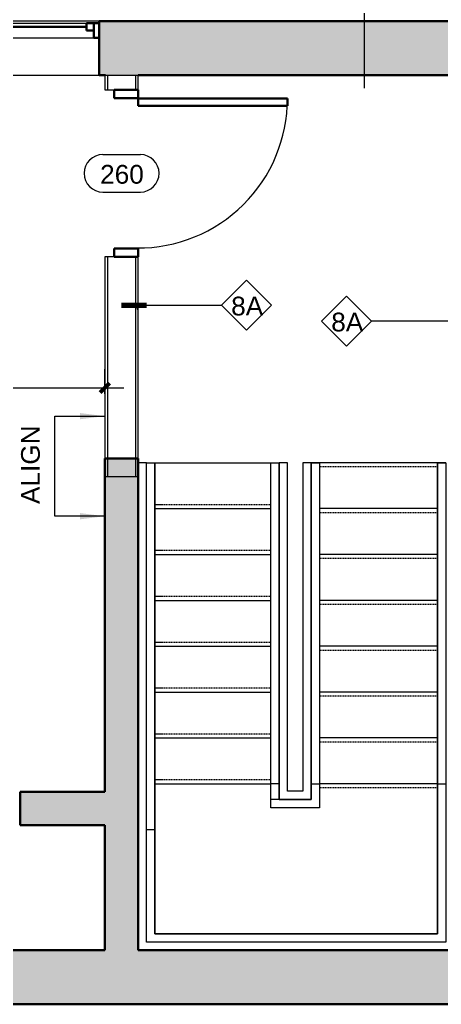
# Model space of a CAD drawing. Header units: inches. Extents: x -545 to 1083, y -2066 to -1239.
# Drawn here: x -215 to -113.8, y -1920.5 to -1684.4 of the extents above; entities that cross this region are included whole.
import ezdxf

# ---------------------------------------------------------------- set-up
doc = ezdxf.new("R2010")
doc.units = ezdxf.units.IN
doc.header["$MEASUREMENT"] = 0
doc.linetypes.add('Overhead 1_16_', pattern=[0.101562, 0.0625, -0.039062])
for name, color, linetype, lineweight in [('A-ANNO-DIMS', 211, 'Continuous', 9), ('A-ANNO-DIMS-48', 211, 'Continuous', 9), ('A-ANNO-NOTE', 131, 'Continuous', 9), ('A-AREA-IDEN', 2, 'Continuous', 9), ('A-DOOR', 31, 'Continuous', 18), ('A-DOOR-FRAM', 31, 'Continuous', 30), ('A-DOOR-IDEN', 31, 'Continuous', 9), ('A-FLOR-HRAL', 11, 'Continuous', 9), ('A-GLAZ', 151, 'Continuous', 18), ('A-WALL', 113, 'Continuous', 18), ('A-WALL-IDEN', 211, 'Continuous', 9), ('A-WALL-PATT', 111, 'Continuous', 18), ('I-WALL', 2, 'Continuous', 18), ('S-STRS', 31, 'Continuous', 18)]:
    doc.layers.add(name, color=color, linetype=linetype, lineweight=lineweight)
doc.styles.add('Swis721 Lt BT', font='swissl.ttf', dxfattribs={"height": 4.5})
doc.styles.add('Swis721 Lt BT_2', font='swissl.ttf', dxfattribs={"height": 0.09375})
doc.dimstyles.new('OTJ_-_3_32__Linear__1_2__Tolerance', dxfattribs={"dimscale": 12, "dimtxt": 4.748918, "dimasz": 0.1875, "dimexe": 0.375, "dimexo": 0.25, "dimgap": 0.25, "dimtad": 1, "dimdec": 1, "dimrnd": 0.5, "dimzin": 3, "dimdsep": 46, "dimlunit": 4, "dimtxsty": 'Swis721 Lt BT', "dimblk1": 'OBLIQUE', "dimblk2": 'OBLIQUE', "dimsah": 1, "dimcen": 0.09, "dimdle": 0.375, "dimazin": 0, "dimtfac": 1, "dimtdec": 4, "dimtix": 1, "dimtmove": 0, "dimatfit": 3, "dimfxl": 1, "dimtvp": 1, "dimfrac": 2, "dimtolj": 1, "dimtzin": 0, "dimarcsym": 2})

# ---------------------------------------------------------------- blocks, each defined once
blk = doc.blocks.new('Top Rail Type - Top Rail_Internal_-5057285-2ND FLOOR - CONSTRUCTION')
at = {"layer": 'A-FLOR-HRAL'}
for p, q in [((-154.74, -1790.64), (-152.74, -1790.64)), ((-154.74, -1867.64), (-154.74, -1790.64)), ((-152.74, -1790.64), (-152.74, -1867.64)), ((-145, -1790.64), (-143, -1790.64)), ((-145, -1867.64), (-145, -1790.64)), ((-143, -1790.64), (-143, -1867.64)), ((-154.74, -1871.4), (-154.74, -1867.64)), ((-152.74, -1867.64), (-154.74, -1867.64)), ((-152.74, -1867.64), (-152.74, -1871.4)), ((-145, -1867.64), (-143, -1867.64)), ((-145, -1871.4), (-145, -1867.64)), ((-143, -1867.64), (-143, -1873.4)), ((-152.74, -1871.4), (-154.74, -1871.4)), ((-154.74, -1873.4), (-154.74, -1872.39)), ((-152.74, -1871.4), (-145, -1871.4)), ((-143, -1873.4), (-154.74, -1873.4))]:
    blk.add_line(p, q, dxfattribs=at)
blk = doc.blocks.new('Top Rail Type - Top Rail_Internal_-V1-2ND FLOOR - CONSTRUCTION')
at = {"layer": 'A-FLOR-HRAL'}
for p, q in [((-154.74, -1790.64), (-152.74, -1790.64)), ((-154.74, -1867.64), (-154.74, -1790.64)), ((-152.74, -1867.64), (-152.74, -1790.64)), ((-143, -1790.64), (-145, -1790.64)), ((-145, -1790.64), (-145, -1867.64)), ((-143, -1790.64), (-143, -1867.64)), ((-154.74, -1872.4), (-154.74, -1867.64)), ((-152.74, -1871.4), (-152.74, -1867.64)), ((-145, -1867.64), (-145, -1871.4)), ((-143, -1867.64), (-143, -1873.4)), ((-145, -1871.4), (-152.74, -1871.4)), ((-143, -1873.4), (-154.74, -1873.4))]:
    blk.add_line(p, q, dxfattribs=at)
blk = doc.blocks.new('Top Rail Type - Top Rail_Internal_-5057302-2ND FLOOR - CONSTRUCTION')
at = {"layer": 'A-FLOR-HRAL'}
for p, q in [((-184.53, -1790.64), (-182.53, -1790.64)), ((-184.53, -1867.64), (-184.53, -1790.64)), ((-182.53, -1790.64), (-182.53, -1867.64)), ((-114.68, -1790.64), (-112.68, -1790.64)), ((-114.68, -1867.64), (-114.68, -1790.64)), ((-112.68, -1790.64), (-112.68, -1867.64)), ((-184.53, -1878.64), (-184.53, -1867.64)), ((-182.53, -1867.64), (-182.53, -1878.64)), ((-114.68, -1867.64), (-112.68, -1867.64)), ((-114.68, -1903.64), (-114.68, -1867.64)), ((-112.68, -1867.64), (-112.68, -1905.64)), ((-184.53, -1905.64), (-184.53, -1878.64)), ((-182.53, -1878.64), (-184.53, -1878.64)), ((-182.53, -1878.64), (-182.53, -1903.64)), ((-112.68, -1905.64), (-184.53, -1905.64)), ((-182.53, -1903.64), (-114.68, -1903.64))]:
    blk.add_line(p, q, dxfattribs=at)
blk = doc.blocks.new('Top Rail Type - Top Rail_Internal_-V2-2ND FLOOR - CONSTRUCTION')
at = {"layer": 'A-FLOR-HRAL'}
for p, q in [((-184.53, -1790.64), (-182.53, -1790.64)), ((-184.53, -1878.64), (-184.53, -1790.64)), ((-182.53, -1878.64), (-182.53, -1790.64)), ((-112.68, -1790.64), (-114.68, -1790.64)), ((-114.68, -1790.64), (-114.68, -1867.64)), ((-112.68, -1790.64), (-112.68, -1867.64)), ((-114.68, -1867.64), (-114.68, -1903.64)), ((-112.68, -1867.64), (-112.68, -1905.64)), ((-184.53, -1905.64), (-184.53, -1878.64)), ((-182.53, -1903.64), (-182.53, -1878.64)), ((-112.68, -1905.64), (-184.53, -1905.64)), ((-114.68, -1903.64), (-182.53, -1903.64))]:
    blk.add_line(p, q, dxfattribs=at)
blk = doc.blocks.new('Single Flush - D1 3_ X 8_ - FR-6103358-2ND FLOOR - CONSTRUCTION')
at = {"layer": 'A-DOOR', "lineweight": 30}
for p, q in [((16.15625, -4), (17.90625, -4)), ((16.15625, -39.8125), (16.15625, -4)), ((17.90625, -4), (17.90625, -39.8125)), ((17.90625, -39.8125), (16.15625, -39.8125))]:
    blk.add_line(p, q, dxfattribs=at)
at = {"layer": 'A-DOOR', "lineweight": 9}
blk.add_arc((17.90625, -4), 35.8125, 179.5, 270, dxfattribs=at)
at = {"layer": 'A-DOOR-FRAM'}
for p, q in [((-20, 1.75), (-20, -4)), ((-20, 1.75), (-18, 1.75)), ((-18, 1.75), (-18, -4)), ((18.000004, 1.75), (18.000004, -4)), ((18.000004, 1.75), (20.000004, 1.75)), ((20.000004, 1.75), (20.000004, -4)), ((-20, -4), (-18, -4)), ((18.000004, -4), (20.000004, -4))]:
    blk.add_line(p, q, dxfattribs=at)
blk = doc.blocks.new('Window-Double-Hung - 24_ x 36_-5514896-2ND FLOOR - CONSTRUCTION')
at = {"layer": 'A-GLAZ', "color": 8, "lineweight": 30}
for p, q in [((-12, 6.5), (-12, -6.5)), ((-12, 6), (-9, 6)), ((-10.75, 6), (-10.75, 2.5)), ((-9, 6), (-9, 4.25)), ((-9, 5.125), (9, 5.125)), ((9, 6), (12, 6)), ((9, 6), (9, 4.25)), ((10.75, 6), (10.75, 2.5)), ((12, -6.5), (12, 6.5)), ((-12, 2.5), (-10.75, 2.5)), ((-10.75, 4.25), (-9, 4.25)), ((10.75, 4.25), (9, 4.25)), ((10.75, 2.5), (12, 2.5))]:
    blk.add_line(p, q, dxfattribs=at)
at = {"layer": 'A-GLAZ'}
for p, q in [((12, 6.5), (-12, 6.5)), ((-12, -6.5), (12, -6.5))]:
    blk.add_line(p, q, dxfattribs=at)
at = {"layer": 'A-GLAZ', "lineweight": 9}
for p, q in [((-9, 6), (9, 6)), ((-10.75, 2.5), (10.75, 2.5))]:
    blk.add_line(p, q, dxfattribs=at)
blk = doc.blocks.new('DIMBLOCK10-2ND FLOOR - CONSTRUCTION')
at = {"layer": 'A-ANNO-DIMS-48'}
for p, q in [((-255.77, -1760.59), (-255.77, -1777.2)), ((-255.77, -1772.7), (-255.77, -1760.59)), ((-194.53, -1774.11), (-194.53, -1768.2)), ((-260.27, -1772.7), (-190.03, -1772.7)), ((-194.53, -1772.7), (-194.53, -1774.11))]:
    blk.add_line(p, q, dxfattribs=at)
at = {"layer": 'A-ANNO-DIMS-48', "lineweight": 50}
for p, q in [((-255.77, -1772.7), (-256.9, -1773.82)), ((-255.77, -1772.7), (-254.65, -1771.57)), ((-194.53, -1772.7), (-195.66, -1773.82)), ((-194.53, -1772.7), (-193.41, -1771.57))]:
    blk.add_line(p, q, dxfattribs=at)
at = {"layer": 'A-ANNO-DIMS-48', "color": 0, "insert": (-232.43, -1763.69), "char_height": 4.5, "width": 17.4579, "attachment_point": 1, "line_spacing_factor": 1.005062, "style": 'Swis721 Lt BT'}
blk.add_mtext('5\' - 1"', dxfattribs=at)
blk = doc.blocks.new('_Oblique')
at = {"color": 0, "linetype": 'ByBlock', "lineweight": -2}
blk.add_line((-0.5, -0.5), (0.5, 0.5), dxfattribs=at)
blk = doc.blocks.new('Door Tag - Door Tag-41184-2ND FLOOR - CONSTRUCTION')
at = {"layer": 'A-DOOR-IDEN'}
for p, q in [((-0.09375, 0.09375), (0.09375, 0.09375)), ((-0.09375, -0.09375), (0.09375, -0.09375))]:
    blk.add_line(p, q, dxfattribs=at)
for centre, start, end in [((-0.09375, 0), 90, 270), ((0.09375, 0), 270, 90)]:
    blk.add_arc(centre, 0.09375, start, end, dxfattribs=at)
blk = doc.blocks.new('Align symbol - U shaped 2016 - symbol_align 01-5850821-2ND FLOOR - CONSTRUCTION')
at = {"layer": 'A-ANNO-NOTE'}
for points in [[(-0.0156, 0.125), (0.0156, 0.125), (0, 0)], [(0.4844, 0.125), (0.5156, 0.125), (0.5, 0)]]:
    blk.add_hatch(color=256, dxfattribs=at).paths.add_polyline_path(points, flags=0)
for p, q in [((0, 0.25), (0.5, 0.25)), ((0, 0), (0, 0.25)), ((0.5, 0.25), (0.5, 0))]:
    blk.add_line(p, q, dxfattribs=at)
at = {"layer": 'A-ANNO-NOTE', "insert": (0.0609, 0.4192), "char_height": 0.09375, "width": 0.4545, "attachment_point": 1, "style": 'Swis721 Lt BT_2'}
blk.add_mtext('ALIGN', dxfattribs=at)
blk = doc.blocks.new('Wall Tag - 1_4_-62626-2ND FLOOR - CONSTRUCTION')
at = {"layer": 'A-WALL-IDEN'}
for p, q in [((-0.125, 0), (0, 0.125)), ((0, 0.125), (0.125, 0)), ((-0.125, 0), (0, -0.125)), ((0, -0.125), (0.125, 0))]:
    blk.add_line(p, q, dxfattribs=at)

msp = doc.modelspace()

# ---------------------------------------------------------------- hatches: boundary and pattern name
at = {"layer": 'A-WALL-PATT', "lineweight": 9}
h = msp.add_hatch(color=7, dxfattribs=at)
h.paths.add_polyline_path([(-194.53, -1697.72), (-194.36, -1697.72), (-194.36, -1684.72), (-195.95, -1684.72), (-195.95, -1697.72)], flags=0)
h.paths.add_polyline_path([(-219.95, -1697.72), (-219.95, -1684.72), (-295.32, -1684.72), (-295.32, -1697.72), (-236.79, -1697.72)], flags=0)
for points in [[(-186.53, -1697.72), (-186.36, -1697.72), (-186.36, -1684.72), (-194.36, -1684.72), (-194.36, -1697.72), (-187.16, -1697.72)], [(-186.53, -1907.52), (-186.53, -1789.65), (-194.53, -1789.65), (-194.53, -1907.52)], [(-194.53, -1877.53), (-194.53, -1869.53), (-214.9, -1869.53), (-214.9, -1877.53)]]:
    msp.add_hatch(color=7, dxfattribs=at).paths.add_polyline_path(points, flags=0)
h = msp.add_hatch(color=7, dxfattribs=at)
h.paths.add_polyline_path([(357.94, -1697.72), (357.94, -1684.72), (202.95, -1684.72), (202.95, -1697.72), (269.25, -1697.72)], flags=0)
h.paths.add_polyline_path([(126.01, -1697.72), (178.95, -1697.72), (178.95, -1684.72), (126.01, -1684.72), (126.01, -1696.25)], flags=0)
h.paths.add_polyline_path([(102.01, -1697.72), (102.01, -1684.72), (52.01, -1684.72), (52.01, -1697.72), (94.02, -1697.72)], flags=0)
h.paths.add_polyline_path([(15.2, -1697.72), (28.01, -1697.72), (28.01, -1684.72), (-21.36, -1684.72), (-21.36, -1697.72), (11.31, -1697.72)], flags=0)
h.paths.add_polyline_path([(-45.36, -1697.72), (-45.36, -1684.72), (-186.36, -1684.72), (-186.36, -1697.72), (-71.39, -1697.72)], flags=0)
h = msp.add_hatch(dxfattribs=at)
h.set_pattern_fill('FP_1', color=256, style=0, pattern_type=2)
h.set_pattern_definition([(0, (0, 0), (15.36, 3.84), [0.634, -10.886, 0.634, -10.886, -61.44]), (0, (0, 0), (15.36, 3.84), [-23.04, 0.634, -22.406, 0.634, -10.886, -26.88]), (0, (0, 0), (15.36, 3.84), [-57.6, 0.634, -7.046, 0.634, -18.566]), (120, (5.76, 1.92), (-11.0055376, 11.38215), [0.634, -10.886, 0.634, -10.886, -61.44]), (120, (5.76, 1.92), (-11.0055376, 11.38215), [-23.04, 0.634, -22.406, 0.634, -10.886, -26.88]), (120, (5.76, 1.92), (-11.0055376, 11.38215), [-57.6, 0.634, -7.046, 0.634, -18.566]), (240, (7.68, 9.6), (-4.3544624, -15.22215), [0.634, -10.886, 0.634, -10.886, -61.44]), (240, (7.68, 9.6), (-4.3544624, -15.22215), [-23.04, 0.634, -22.406, 0.634, -10.886, -26.88]), (240, (7.68, 9.6), (-4.3544624, -15.22215), [-57.6, 0.634, -7.046, 0.634, -18.566])])
h.paths.add_polyline_path([(-186.53, -1793.9), (-186.53, -1741.22), (-187.16, -1741.22), (-187.16, -1793.9)], flags=0)
h.paths.add_polyline_path([(-186.53, -1701.22), (-186.53, -1697.72), (-187.16, -1697.72), (-187.16, -1701.22)], flags=0)
h = msp.add_hatch(color=7, dxfattribs=at)
h.paths.add_polyline_path([(335.08, -1920.52), (335.08, -1914.91), (351.7, -1914.91), (351.7, -1907.52), (201.3, -1907.52), (201.3, -1920.52), (314.55, -1920.52)], flags=0)
h.paths.add_polyline_path([(180.3, -1920.52), (180.3, -1907.52), (97.05, -1907.52), (97.05, -1920.52), (133.05, -1920.52)], flags=0)
h.paths.add_polyline_path([(76.05, -1920.52), (76.05, -1907.52), (-16.81, -1907.52), (-16.81, -1920.52), (38.88, -1920.52)], flags=0)
h.paths.add_polyline_path([(-86.81, -1920.52), (-73.81, -1920.52), (-73.81, -1916.91), (-64.92, -1916.91), (-64.92, -1920.52), (-37.81, -1920.52), (-37.81, -1907.52), (-235.08, -1907.52), (-235.08, -1920.52), (-181.66, -1920.52)], flags=0)
h.paths.add_polyline_path([(-261.08, -1920.52), (-261.08, -1907.52), (-273.58, -1907.52), (-273.58, -1920.52)], flags=0)

# ---------------------------------------------------------------- linework, layer by layer
at = {"layer": 'A-AREA-IDEN'}
msp.add_line((-132.22, -1700.77), (-132.25, -1677.12), dxfattribs=at)
at = {"layer": 'A-WALL', "color": 8, "lineweight": 30}
for p, q in [((-45.36, -1684.72), (-195.95, -1684.72)), ((-195.95, -1697.72), (-194.36, -1697.72)), ((-186.53, -1697.72), (-110.51, -1697.72)), ((-194.53, -1907.52), (-235.08, -1907.52)), ((-110.51, -1907.52), (-186.53, -1907.52)), ((-235.08, -1920.52), (-86.81, -1920.52))]:
    msp.add_line(p, q, dxfattribs=at)
at = {"layer": 'A-WALL', "color": 55}
msp.add_line((-194.36, -1697.72), (-186.53, -1697.72), dxfattribs=at)
at = {"layer": 'A-WALL'}
for p, q in [((-193.91, -1697.72), (-193.91, -1701.22)), ((-187.16, -1697.72), (-187.16, -1701.22)), ((-193.91, -1741.22), (-193.91, -1793.9)), ((-187.16, -1741.22), (-187.16, -1793.9))]:
    msp.add_line(p, q, dxfattribs=at)
at = {"layer": 'A-WALL-IDEN', "lineweight": 90}
msp.add_line((-190.53, -1752.87), (-184.53, -1752.87), dxfattribs=at)
at = {"layer": 'A-WALL-IDEN'}
for p, q in [((-190.53, -1752.87), (-166.53, -1752.87)), ((-106.51, -1756.7), (-130.51, -1756.7))]:
    msp.add_line(p, q, dxfattribs=at)
at = {"layer": 'I-WALL'}
for p, q in [((-194.53, -1697.72), (-194.53, -1701.22)), ((-186.53, -1701.22), (-186.53, -1697.72)), ((-194.53, -1701.22), (-186.53, -1701.22)), ((-186.53, -1741.22), (-194.53, -1741.22)), ((-194.53, -1741.22), (-194.53, -1789.65)), ((-186.53, -1789.65), (-186.53, -1741.22)), ((-194.53, -1793.9), (-186.53, -1793.9))]:
    msp.add_line(p, q, dxfattribs=at)
at = {"layer": 'I-WALL', "color": 8, "lineweight": 30}
for p, q in [((-186.53, -1789.65), (-194.53, -1789.65)), ((-194.53, -1789.65), (-194.53, -1869.53)), ((-186.53, -1907.52), (-186.53, -1789.65)), ((-194.53, -1869.53), (-214.9, -1869.53)), ((-214.9, -1869.53), (-214.9, -1877.53)), ((-214.9, -1877.53), (-194.53, -1877.53)), ((-194.53, -1877.53), (-194.53, -1907.52))]:
    msp.add_line(p, q, dxfattribs=at)
at = {"layer": 'S-STRS', "lineweight": 9}
for p, q in [((-184.53, -1790.64), (-186.53, -1790.64)), ((-182.53, -1790.64), (-154.74, -1790.64)), ((-150.74, -1790.64), (-152.74, -1790.64)), ((-150.74, -1869.4), (-150.74, -1790.64)), ((-145, -1790.64), (-147, -1790.64)), ((-147, -1790.64), (-147, -1869.4)), ((-114.68, -1790.64), (-143, -1790.64)), ((-182.53, -1801.64), (-154.74, -1801.64)), ((-114.68, -1801.64), (-143, -1801.64)), ((-182.53, -1812.64), (-154.74, -1812.64)), ((-114.68, -1812.64), (-143, -1812.64)), ((-182.53, -1823.64), (-154.74, -1823.64)), ((-114.68, -1823.64), (-143, -1823.64)), ((-182.53, -1834.64), (-154.74, -1834.64)), ((-114.68, -1834.64), (-143, -1834.64)), ((-182.53, -1845.64), (-154.74, -1845.64)), ((-114.68, -1845.64), (-143, -1845.64)), ((-182.53, -1856.64), (-154.74, -1856.64)), ((-114.68, -1856.64), (-143, -1856.64)), ((-182.53, -1867.64), (-154.74, -1867.64)), ((-114.68, -1867.64), (-143, -1867.64)), ((-147, -1869.4), (-150.74, -1869.4))]:
    msp.add_line(p, q, dxfattribs=at)
at = {"layer": 'S-STRS', "linetype": 'Overhead 1_16_', "lineweight": 9}
for p, q in [((-114.68, -1791.64), (-143, -1791.64)), ((-182.53, -1800.64), (-154.74, -1800.64)), ((-114.68, -1802.64), (-143, -1802.64)), ((-182.53, -1811.64), (-154.74, -1811.64)), ((-114.68, -1813.64), (-143, -1813.64)), ((-182.53, -1822.64), (-154.74, -1822.64)), ((-114.68, -1824.64), (-143, -1824.64)), ((-182.53, -1833.64), (-154.74, -1833.64)), ((-114.68, -1835.64), (-143, -1835.64)), ((-182.53, -1844.64), (-154.74, -1844.64)), ((-114.68, -1846.64), (-143, -1846.64)), ((-182.53, -1855.64), (-154.74, -1855.64)), ((-114.68, -1857.64), (-143, -1857.64)), ((-182.53, -1866.64), (-154.74, -1866.64)), ((-114.68, -1868.64), (-143, -1868.64))]:
    msp.add_line(p, q, dxfattribs=at)

# ---------------------------------------------------------------- block references
at = {"layer": 'A-ANNO-NOTE', "xscale": 48, "yscale": 48, "zscale": 48, "rotation": 90.00000000000011}
msp.add_blockref('Align symbol - U shaped 2016 - symbol_align 01-5850821-2ND FLOOR - CONSTRUCTION', (-194.53, -1803.46), dxfattribs=at)
at = {"layer": 'A-DOOR', "rotation": 89.99999999999993}
msp.add_blockref('Single Flush - D1 3_ X 8_ - FR-6103358-2ND FLOOR - CONSTRUCTION', (-190.53, -1721.22), dxfattribs=at)
at = {"layer": 'A-DOOR-IDEN', "xscale": 47.99999999999997, "yscale": 47.99999999999997, "zscale": 47.99999999999997}
msp.add_blockref('Door Tag - Door Tag-41184-2ND FLOOR - CONSTRUCTION', (-190.53, -1721.22), dxfattribs=at)
at = {"layer": 'A-FLOR-HRAL'}
for name in ['Top Rail Type - Top Rail_Internal_-5057302-2ND FLOOR - CONSTRUCTION', 'Top Rail Type - Top Rail_Internal_-V2-2ND FLOOR - CONSTRUCTION', 'Top Rail Type - Top Rail_Internal_-5057285-2ND FLOOR - CONSTRUCTION', 'Top Rail Type - Top Rail_Internal_-V1-2ND FLOOR - CONSTRUCTION']:
    msp.add_blockref(name, (0, 0), dxfattribs=at)
at = {"layer": 'A-GLAZ'}
msp.add_blockref('Window-Double-Hung - 24_ x 36_-5514896-2ND FLOOR - CONSTRUCTION', (-207.95, -1691.22), dxfattribs=at)
at = {"layer": 'A-WALL-IDEN', "xscale": 47.99999999999997, "yscale": 47.99999999999997, "zscale": 47.99999999999997}
for p in [(-160.53, -1752.87), (-136.51, -1756.7)]:
    msp.add_blockref('Wall Tag - 1_4_-62626-2ND FLOOR - CONSTRUCTION', p, dxfattribs=at)

# ---------------------------------------------------------------- texts
at = {"layer": 'A-DOOR-IDEN', "insert": (-195.68, -1719.21), "char_height": 4.5, "width": 12.2715, "attachment_point": 1, "style": 'Swis721 Lt BT'}
msp.add_mtext('260', dxfattribs=at)
at = {"layer": 'A-WALL-IDEN', "char_height": 4.5, "width": 8.787, "attachment_point": 1, "style": 'Swis721 Lt BT'}
for insert in [(-164.23, -1750.81), (-140.21, -1754.64)]:
    msp.add_mtext('8A', dxfattribs=dict(at, insert=insert))

# ---------------------------------------------------------------- dimensions: what is measured, and where the dimension line sits
at = {"layer": 'A-ANNO-DIMS'}
dim = msp.add_linear_dim(base=(-194.53, -1772.7), p1=(-255.77, -1757.59), p2=(-194.53, -1771.11), dimstyle='OTJ_-_3_32__Linear__1_2__Tolerance', override={"dimpost": '<>', "dimfxl": 62.714479}, dxfattribs=at)
dim.commit()
dim.dimension.update_dxf_attribs({"geometry": 'DIMBLOCK10-2ND FLOOR - CONSTRUCTION', "text_midpoint": (-225.15, -1767.38)})

doc.saveas('drawing.dxf')
